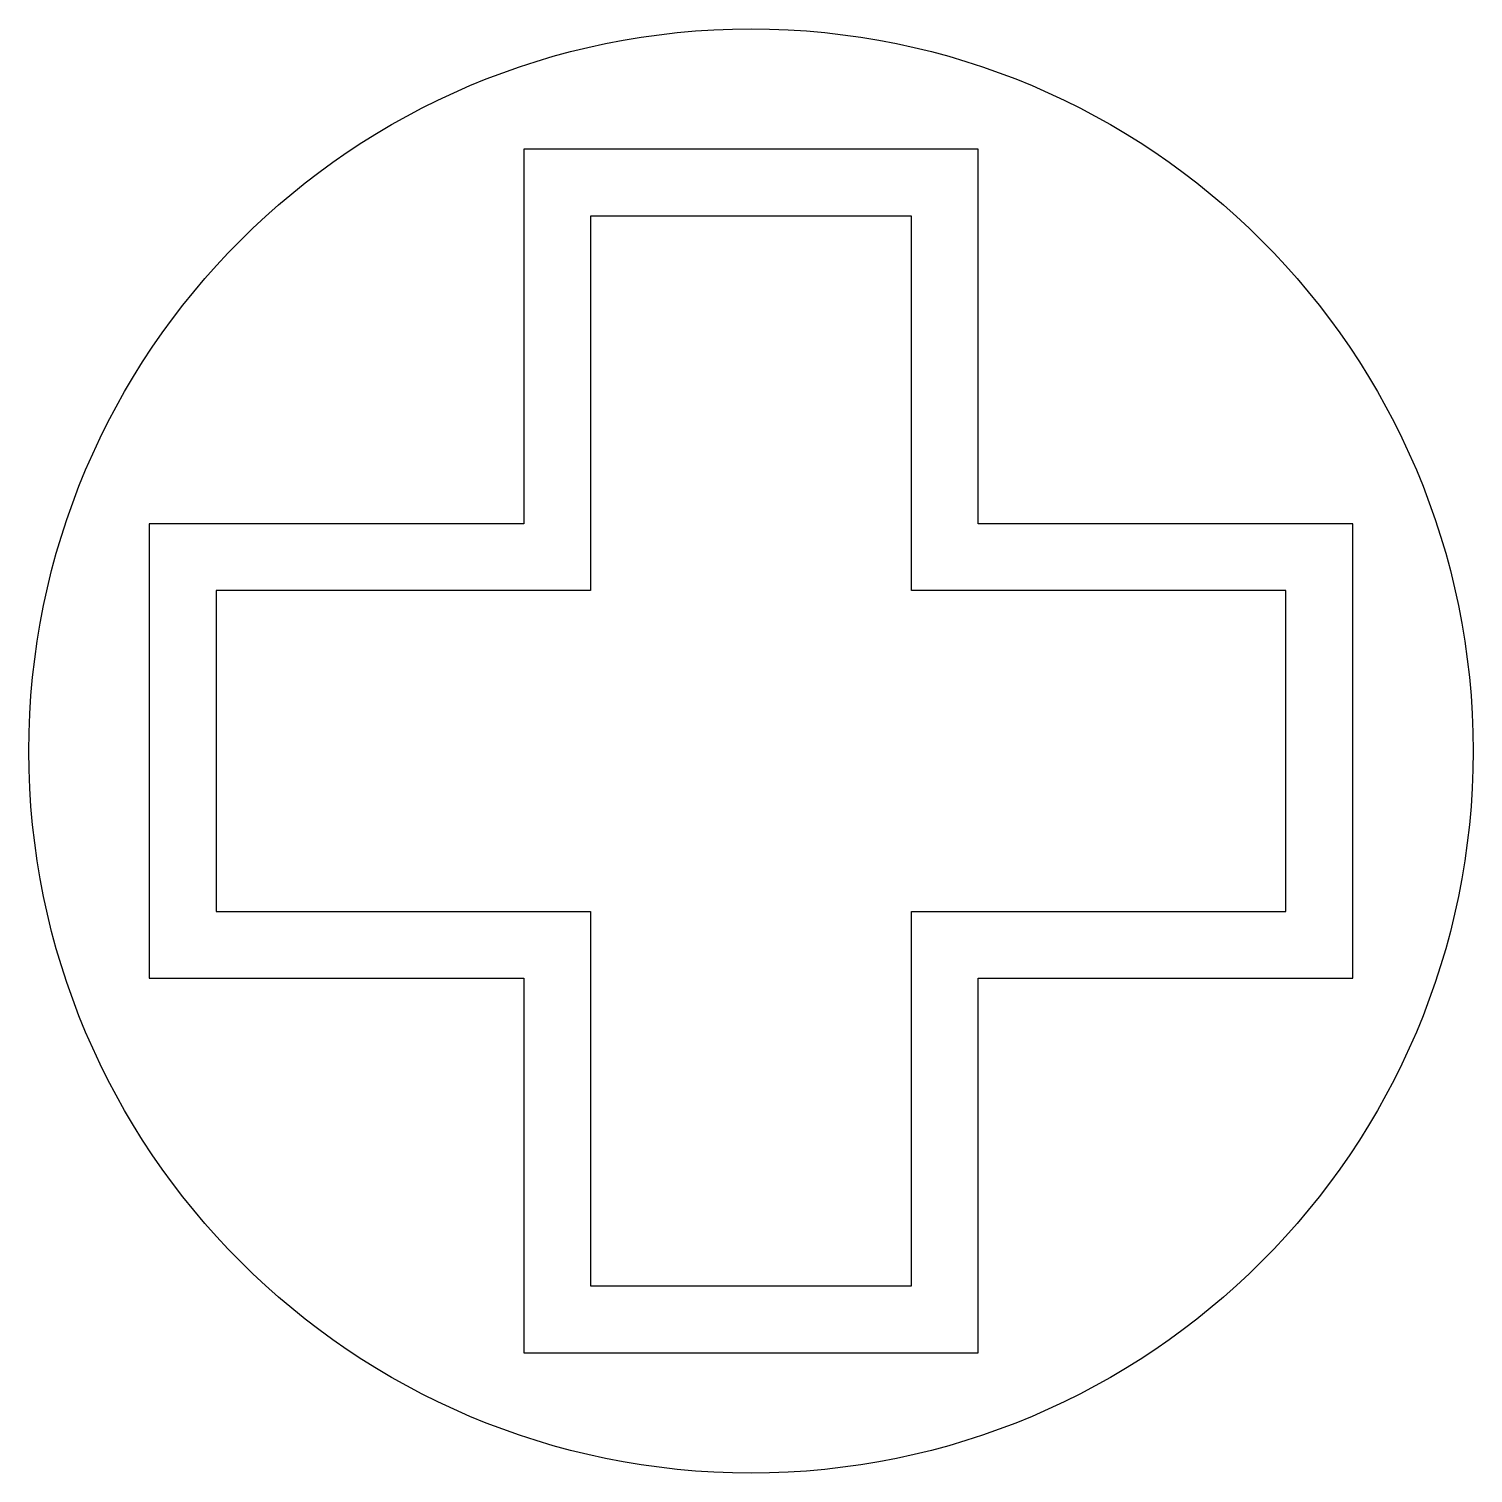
# Model space of a CAD drawing. Header units: millimetres. Extents: x 37.3 to 42.7, y -11.85 to -6.45.
import ezdxf

# ---------------------------------------------------------------- set-up
doc = ezdxf.new("R2010")
doc.units = ezdxf.units.MM
doc.layers.get('0').update_dxf_attribs({"linetype": 'CONTINUOUS'})

msp = doc.modelspace()

# ---------------------------------------------------------------- linework, layer by layer
for points in [[(42.25, -10), (42.25, -8.3), (40.85, -8.3), (40.85, -6.9), (39.15, -6.9), (39.15, -8.3), (37.75, -8.3), (37.75, -10), (39.15, -10), (39.15, -11.4), (40.85, -11.4), (40.85, -10)], [(42.25, -10), (42.25, -8.3), (40.85, -8.3), (40.85, -6.9), (39.15, -6.9), (39.15, -8.3), (37.75, -8.3), (37.75, -10), (39.15, -10), (39.15, -11.4), (40.85, -11.4), (40.85, -10)], [(40.6, -8.55), (40.6, -7.15), (39.4, -7.15), (39.4, -8.55), (38, -8.55), (38, -9.75), (39.4, -9.75), (39.4, -11.15), (40.6, -11.15), (40.6, -9.75), (42, -9.75), (42, -8.55)]]:
    msp.add_lwpolyline(points, close=True)
msp.add_circle((40, -9.15), 2.7)
msp.add_circle((40, -9.15), 2.7)

doc.saveas('drawing.dxf')
